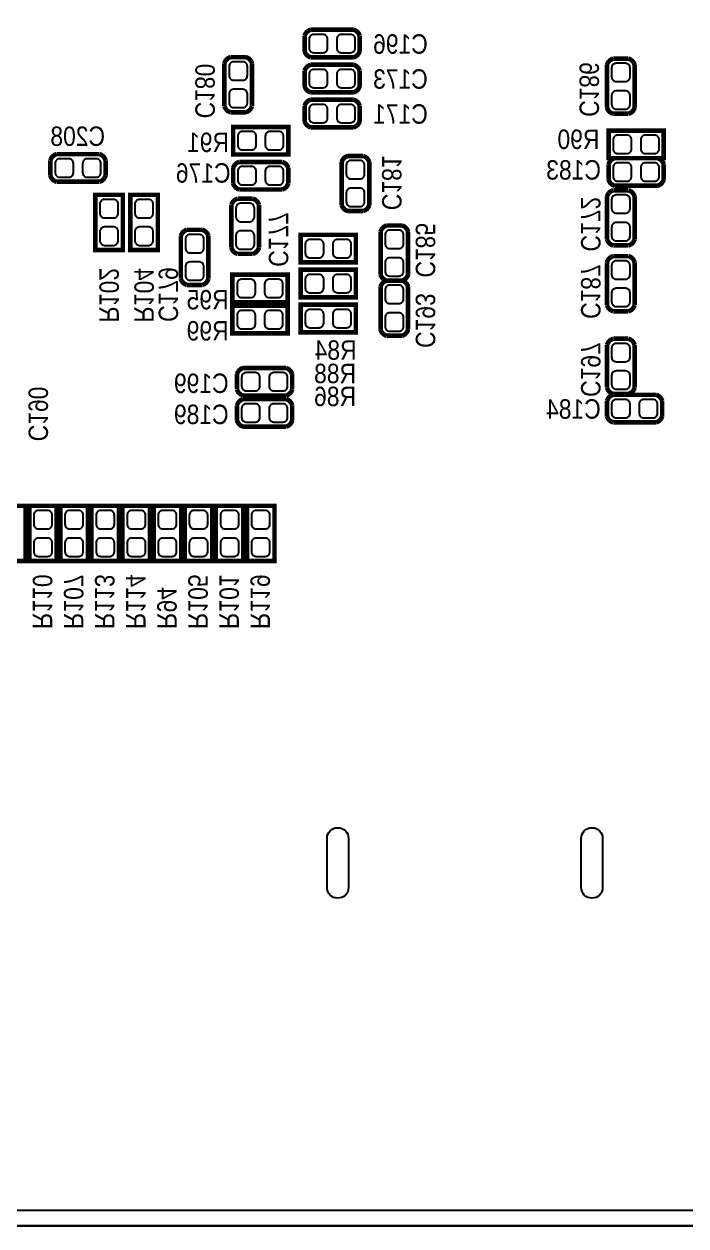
# Model space of a CAD drawing. Extents: x 35 to 230, y 10 to 165.
# Drawn here: x 57.3 to 78.93, y 10 to 49.26 of the extents above; entities that cross this region are included whole.
import ezdxf

# ---------------------------------------------------------------- set-up
doc = ezdxf.new("R2010")
doc.units = 0
for name, color, linetype in [('BG_OUTLINE', 254, 'CONTINUOUS'), ('PG_SILKSCREEN_BOTTOM', 254, 'CONTINUOUS'), ('PIN_SOLDERMASK_BOTTOM', 85, 'CONTINUOUS'), ('RD_SILKSCREEN_BOTTOM', 142, 'CONTINUOUS'), ('RKI_ALL', 43, 'CONTINUOUS')]:
    doc.layers.add(name, color=color, linetype=linetype)

msp = doc.modelspace()

# ---------------------------------------------------------------- linework, layer by layer
at = {"layer": 'BG_OUTLINE'}
msp.add_lwpolyline([(35, 12), (35, 121.6358, -0.414214), (37.286, 123.9218), (41.2, 123.9218), (41.2, 157.5018), (37.286, 157.5018, -0.414214), (35, 159.7878), (35, 163, -0.414214), (37, 165), (228, 165, -0.414214), (230, 163), (230, 12, -0.414214), (228, 10), (37, 10, -0.414214)], format="xyb", close=True, dxfattribs=at)
for points in [[(228, 10), (37, 10)], [(37, 10), (228, 10)]]:
    msp.add_lwpolyline(points, dxfattribs=at)
at = {"layer": 'PG_SILKSCREEN_BOTTOM', "const_width": 0.15}
for points in [[(66.469, 48.8747, -0.265564), (66.669, 49.0747), (68.069, 49.0747, -0.265564), (68.269, 48.8747), (68.269, 48.3747, -0.265564), (68.069, 48.1747), (66.669, 48.1747, -0.265564), (66.469, 48.3747)], [(64.55, 48.18, -0.265564), (64.75, 47.98), (64.75, 46.58, -0.265564), (64.55, 46.38), (64.05, 46.38, -0.265564), (63.85, 46.58), (63.85, 47.98, -0.265564), (64.05, 48.18)], [(66.469, 47.7317, -0.265564), (66.669, 47.9317), (68.069, 47.9317, -0.265564), (68.269, 47.7317), (68.269, 47.2317, -0.265564), (68.069, 47.0317), (66.669, 47.0317, -0.265564), (66.469, 47.2317)], [(77.05, 48.13, -0.265564), (77.25, 47.93), (77.25, 46.53, -0.265564), (77.05, 46.33), (76.55, 46.33, -0.265564), (76.35, 46.53), (76.35, 47.93, -0.265564), (76.55, 48.13)], [(66.469, 46.5887, -0.265564), (66.669, 46.7887), (68.069, 46.7887, -0.265564), (68.269, 46.5887), (68.269, 46.0887, -0.265564), (68.069, 45.8887), (66.669, 45.8887, -0.265564), (66.469, 46.0887)], [(58.166, 44.8107, -0.265564), (58.366, 45.0107), (59.766, 45.0107, -0.265564), (59.966, 44.8107), (59.966, 44.3107, -0.265564), (59.766, 44.1107), (58.366, 44.1107, -0.265564), (58.166, 44.3107)], [(65.935, 44.0567, -0.265564), (65.735, 43.8567), (64.335, 43.8567, -0.265564), (64.135, 44.0567), (64.135, 44.5567, -0.265564), (64.335, 44.7567), (65.735, 44.7567, -0.265564), (65.935, 44.5567)], [(67.881, 43.1527, -0.265564), (67.681, 43.3527), (67.681, 44.7527, -0.265564), (67.881, 44.9527), (68.381, 44.9527, -0.265564), (68.581, 44.7527), (68.581, 43.3527, -0.265564), (68.381, 43.1527)], [(78.2, 44.18, -0.265564), (78, 43.98), (76.6, 43.98, -0.265564), (76.4, 44.18), (76.4, 44.68, -0.265564), (76.6, 44.88), (78, 44.88, -0.265564), (78.2, 44.68)], [(64.777, 43.5557, -0.265564), (64.977, 43.3557), (64.977, 41.9557, -0.265564), (64.777, 41.7557), (64.277, 41.7557, -0.265564), (64.077, 41.9557), (64.077, 43.3557, -0.265564), (64.277, 43.5557)], [(77.05, 43.83, -0.265564), (77.25, 43.63), (77.25, 42.23, -0.265564), (77.05, 42.03), (76.55, 42.03, -0.265564), (76.35, 42.23), (76.35, 43.63, -0.265564), (76.55, 43.83)], [(62.626, 40.7397, -0.265564), (62.426, 40.9397), (62.426, 42.3397, -0.265564), (62.626, 42.5397), (63.126, 42.5397, -0.265564), (63.326, 42.3397), (63.326, 40.9397, -0.265564), (63.126, 40.7397)], [(69.15, 40.88, -0.265564), (68.95, 41.08), (68.95, 42.48, -0.265564), (69.15, 42.68), (69.65, 42.68, -0.265564), (69.85, 42.48), (69.85, 41.08, -0.265564), (69.65, 40.88)], [(77.05, 41.68, -0.265564), (77.25, 41.48), (77.25, 40.08, -0.265564), (77.05, 39.88), (76.55, 39.88, -0.265564), (76.35, 40.08), (76.35, 41.48, -0.265564), (76.55, 41.68)], [(69.65, 40.88, -0.265564), (69.85, 40.68), (69.85, 39.28, -0.265564), (69.65, 39.08), (69.15, 39.08, -0.265564), (68.95, 39.28), (68.95, 40.68, -0.265564), (69.15, 40.88)], [(77.05, 38.98, -0.265564), (77.25, 38.78), (77.25, 37.38, -0.265564), (77.05, 37.18), (76.55, 37.18, -0.265564), (76.35, 37.38), (76.35, 38.78, -0.265564), (76.55, 38.98)], [(66.062, 37.3257, -0.265564), (65.862, 37.1257), (64.462, 37.1257, -0.265564), (64.262, 37.3257), (64.262, 37.8257, -0.265564), (64.462, 38.0257), (65.862, 38.0257, -0.265564), (66.062, 37.8257)], [(66.062, 36.3097, -0.265564), (65.862, 36.1097), (64.462, 36.1097, -0.265564), (64.262, 36.3097), (64.262, 36.8097, -0.265564), (64.462, 37.0097), (65.862, 37.0097, -0.265564), (66.062, 36.8097)], [(78.15, 36.45, -0.265564), (77.95, 36.25), (76.55, 36.25, -0.265564), (76.35, 36.45), (76.35, 36.95, -0.265564), (76.55, 37.15), (77.95, 37.15, -0.265564), (78.15, 36.95)]]:
    msp.add_lwpolyline(points, format="xyb", dxfattribs=at)
for points in [[(66.469, 48.3747), (66.469, 48.8747)], [(64.05, 48.18), (64.55, 48.18)], [(76.55, 48.13), (77.05, 48.13)], [(66.469, 47.2317), (66.469, 47.7317)], [(66.469, 46.0887), (66.469, 46.5887)], [(64.135, 45.2497), (64.135, 44.9997), (65.935, 44.9997), (65.935, 45.8997), (64.135, 45.8997), (64.135, 45.2497)], [(76.4, 45.13), (76.4, 44.88), (78.2, 44.88), (78.2, 45.78), (76.4, 45.78), (76.4, 45.13)], [(58.166, 44.3107), (58.166, 44.8107)], [(65.935, 44.5567), (65.935, 44.0567)], [(78.2, 44.68), (78.2, 44.18)], [(59.882, 43.6827), (59.632, 43.6827), (59.632, 41.8827), (60.532, 41.8827), (60.532, 43.6827), (59.882, 43.6827)], [(61.025, 43.6827), (60.775, 43.6827), (60.775, 41.8827), (61.675, 41.8827), (61.675, 43.6827), (61.025, 43.6827)], [(64.277, 43.5557), (64.777, 43.5557)], [(76.55, 43.83), (77.05, 43.83)], [(68.381, 43.1527), (67.881, 43.1527)], [(68.142, 42.1269), (68.142, 42.3769), (66.342, 42.3769), (66.342, 41.4769), (68.142, 41.4769), (68.142, 42.1269)], [(76.55, 41.68), (77.05, 41.68)], [(66.342, 40.5839), (66.342, 40.3339), (68.142, 40.3339), (68.142, 41.2339), (66.342, 41.2339), (66.342, 40.5839)], [(65.912, 40.8237), (65.912, 41.0737), (64.112, 41.0737), (64.112, 40.1737), (65.912, 40.1737), (65.912, 40.8237)], [(69.65, 40.88), (69.15, 40.88)], [(69.15, 40.88), (69.65, 40.88)], [(63.126, 40.7397), (62.626, 40.7397)], [(65.912, 39.8077), (65.912, 40.0577), (64.112, 40.0577), (64.112, 39.1577), (65.912, 39.1577), (65.912, 39.8077)], [(68.142, 39.8409), (68.142, 40.0909), (66.342, 40.0909), (66.342, 39.1909), (68.142, 39.1909), (68.142, 39.8409)], [(76.55, 38.98), (77.05, 38.98)], [(66.062, 37.8257), (66.062, 37.3257)], [(78.15, 36.95), (78.15, 36.45)], [(66.062, 36.8097), (66.062, 36.3097)], [(57.107, 31.7227), (57.357, 31.7227), (57.357, 33.5227), (56.457, 33.5227), (56.457, 31.7227), (57.107, 31.7227)], [(58.123, 31.7227), (58.373, 31.7227), (58.373, 33.5227), (57.473, 33.5227), (57.473, 31.7227), (58.123, 31.7227)], [(59.139, 31.7227), (59.389, 31.7227), (59.389, 33.5227), (58.489, 33.5227), (58.489, 31.7227), (59.139, 31.7227)], [(60.155, 31.7227), (60.405, 31.7227), (60.405, 33.5227), (59.505, 33.5227), (59.505, 31.7227), (60.155, 31.7227)], [(61.171, 31.7227), (61.421, 31.7227), (61.421, 33.5227), (60.521, 33.5227), (60.521, 31.7227), (61.171, 31.7227)], [(62.187, 31.7227), (62.437, 31.7227), (62.437, 33.5227), (61.537, 33.5227), (61.537, 31.7227), (62.187, 31.7227)], [(63.203, 31.7227), (63.453, 31.7227), (63.453, 33.5227), (62.553, 33.5227), (62.553, 31.7227), (63.203, 31.7227)], [(64.219, 31.7227), (64.469, 31.7227), (64.469, 33.5227), (63.569, 33.5227), (63.569, 31.7227), (64.219, 31.7227)], [(65.235, 31.7227), (65.485, 31.7227), (65.485, 33.5227), (64.585, 33.5227), (64.585, 31.7227), (65.235, 31.7227)]]:
    msp.add_lwpolyline(points, dxfattribs=at)
at = {"layer": 'PIN_SOLDERMASK_BOTTOM'}
for points in [[(66.769, 48.3247), (67.069, 48.3247, 0.414214), (67.219, 48.4747), (67.219, 48.7747, 0.414214), (67.069, 48.9247), (66.769, 48.9247, 0.414214), (66.619, 48.7747), (66.619, 48.4747, 0.414214)], [(67.669, 48.3247), (67.969, 48.3247, 0.414214), (68.119, 48.4747), (68.119, 48.7747, 0.414214), (67.969, 48.9247), (67.669, 48.9247, 0.414214), (67.519, 48.7747), (67.519, 48.4747, 0.414214)], [(64, 47.88), (64, 47.58, 0.414214), (64.15, 47.43), (64.45, 47.43, 0.414214), (64.6, 47.58), (64.6, 47.88, 0.414214), (64.45, 48.03), (64.15, 48.03, 0.414214)], [(76.5, 47.83), (76.5, 47.53, 0.414214), (76.65, 47.38), (76.95, 47.38, 0.414214), (77.1, 47.53), (77.1, 47.83, 0.414214), (76.95, 47.98), (76.65, 47.98, 0.414214)], [(66.769, 47.1817), (67.069, 47.1817, 0.414214), (67.219, 47.3317), (67.219, 47.6317, 0.414214), (67.069, 47.7817), (66.769, 47.7817, 0.414214), (66.619, 47.6317), (66.619, 47.3317, 0.414214)], [(67.669, 47.1817), (67.969, 47.1817, 0.414214), (68.119, 47.3317), (68.119, 47.6317, 0.414214), (67.969, 47.7817), (67.669, 47.7817, 0.414214), (67.519, 47.6317), (67.519, 47.3317, 0.414214)], [(64, 46.98), (64, 46.68, 0.414214), (64.15, 46.53), (64.45, 46.53, 0.414214), (64.6, 46.68), (64.6, 46.98, 0.414214), (64.45, 47.13), (64.15, 47.13, 0.414214)], [(76.5, 46.93), (76.5, 46.63, 0.414214), (76.65, 46.48), (76.95, 46.48, 0.414214), (77.1, 46.63), (77.1, 46.93, 0.414214), (76.95, 47.08), (76.65, 47.08, 0.414214)], [(66.769, 46.0387), (67.069, 46.0387, 0.414214), (67.219, 46.1887), (67.219, 46.4887, 0.414214), (67.069, 46.6387), (66.769, 46.6387, 0.414214), (66.619, 46.4887), (66.619, 46.1887, 0.414214)], [(67.669, 46.0387), (67.969, 46.0387, 0.414214), (68.119, 46.1887), (68.119, 46.4887, 0.414214), (67.969, 46.6387), (67.669, 46.6387, 0.414214), (67.519, 46.4887), (67.519, 46.1887, 0.414214)], [(64.735, 45.7497), (64.435, 45.7497, 0.414214), (64.285, 45.5997), (64.285, 45.2997, 0.414214), (64.435, 45.1497), (64.735, 45.1497, 0.414214), (64.885, 45.2997), (64.885, 45.5997, 0.414214)], [(65.635, 45.7497), (65.335, 45.7497, 0.414214), (65.185, 45.5997), (65.185, 45.2997, 0.414214), (65.335, 45.1497), (65.635, 45.1497, 0.414214), (65.785, 45.2997), (65.785, 45.5997, 0.414214)], [(77, 45.63), (76.7, 45.63, 0.414214), (76.55, 45.48), (76.55, 45.18, 0.414214), (76.7, 45.03), (77, 45.03, 0.414214), (77.15, 45.18), (77.15, 45.48, 0.414214)], [(77.9, 45.63), (77.6, 45.63, 0.414214), (77.45, 45.48), (77.45, 45.18, 0.414214), (77.6, 45.03), (77.9, 45.03, 0.414214), (78.05, 45.18), (78.05, 45.48, 0.414214)], [(58.466, 44.2607), (58.766, 44.2607, 0.414214), (58.916, 44.4107), (58.916, 44.7107, 0.414214), (58.766, 44.8607), (58.466, 44.8607, 0.414214), (58.316, 44.7107), (58.316, 44.4107, 0.414214)], [(59.366, 44.2607), (59.666, 44.2607, 0.414214), (59.816, 44.4107), (59.816, 44.7107, 0.414214), (59.666, 44.8607), (59.366, 44.8607, 0.414214), (59.216, 44.7107), (59.216, 44.4107, 0.414214)], [(68.431, 44.3527), (68.431, 44.6527, 0.414214), (68.281, 44.8027), (67.981, 44.8027, 0.414214), (67.831, 44.6527), (67.831, 44.3527, 0.414214), (67.981, 44.2027), (68.281, 44.2027, 0.414214)], [(64.735, 44.6067), (64.435, 44.6067, 0.414214), (64.285, 44.4567), (64.285, 44.1567, 0.414214), (64.435, 44.0067), (64.735, 44.0067, 0.414214), (64.885, 44.1567), (64.885, 44.4567, 0.414214)], [(65.635, 44.6067), (65.335, 44.6067, 0.414214), (65.185, 44.4567), (65.185, 44.1567, 0.414214), (65.335, 44.0067), (65.635, 44.0067, 0.414214), (65.785, 44.1567), (65.785, 44.4567, 0.414214)], [(77, 44.73), (76.7, 44.73, 0.414214), (76.55, 44.58), (76.55, 44.28, 0.414214), (76.7, 44.13), (77, 44.13, 0.414214), (77.15, 44.28), (77.15, 44.58, 0.414214)], [(77.9, 44.73), (77.6, 44.73, 0.414214), (77.45, 44.58), (77.45, 44.28, 0.414214), (77.6, 44.13), (77.9, 44.13, 0.414214), (78.05, 44.28), (78.05, 44.58, 0.414214)], [(68.431, 43.4527), (68.431, 43.7527, 0.414214), (68.281, 43.9027), (67.981, 43.9027, 0.414214), (67.831, 43.7527), (67.831, 43.4527, 0.414214), (67.981, 43.3027), (68.281, 43.3027, 0.414214)], [(76.5, 43.53), (76.5, 43.23, 0.414214), (76.65, 43.08), (76.95, 43.08, 0.414214), (77.1, 43.23), (77.1, 43.53, 0.414214), (76.95, 43.68), (76.65, 43.68, 0.414214)], [(60.382, 43.0827), (60.382, 43.3827, 0.414214), (60.232, 43.5327), (59.932, 43.5327, 0.414214), (59.782, 43.3827), (59.782, 43.0827, 0.414214), (59.932, 42.9327), (60.232, 42.9327, 0.414214)], [(61.525, 43.0827), (61.525, 43.3827, 0.414214), (61.375, 43.5327), (61.075, 43.5327, 0.414214), (60.925, 43.3827), (60.925, 43.0827, 0.414214), (61.075, 42.9327), (61.375, 42.9327, 0.414214)], [(64.227, 43.2557), (64.227, 42.9557, 0.414214), (64.377, 42.8057), (64.677, 42.8057, 0.414214), (64.827, 42.9557), (64.827, 43.2557, 0.414214), (64.677, 43.4057), (64.377, 43.4057, 0.414214)], [(60.382, 42.1827), (60.382, 42.4827, 0.414214), (60.232, 42.6327), (59.932, 42.6327, 0.414214), (59.782, 42.4827), (59.782, 42.1827, 0.414214), (59.932, 42.0327), (60.232, 42.0327, 0.414214)], [(61.525, 42.1827), (61.525, 42.4827, 0.414214), (61.375, 42.6327), (61.075, 42.6327, 0.414214), (60.925, 42.4827), (60.925, 42.1827, 0.414214), (61.075, 42.0327), (61.375, 42.0327, 0.414214)], [(64.227, 42.3557), (64.227, 42.0557, 0.414214), (64.377, 41.9057), (64.677, 41.9057, 0.414214), (64.827, 42.0557), (64.827, 42.3557, 0.414214), (64.677, 42.5057), (64.377, 42.5057, 0.414214)], [(69.7, 42.08), (69.7, 42.38, 0.414214), (69.55, 42.53), (69.25, 42.53, 0.414214), (69.1, 42.38), (69.1, 42.08, 0.414214), (69.25, 41.93), (69.55, 41.93, 0.414214)], [(76.5, 42.63), (76.5, 42.33, 0.414214), (76.65, 42.18), (76.95, 42.18, 0.414214), (77.1, 42.33), (77.1, 42.63, 0.414214), (76.95, 42.78), (76.65, 42.78, 0.414214)], [(63.176, 41.9397), (63.176, 42.2397, 0.414214), (63.026, 42.3897), (62.726, 42.3897, 0.414214), (62.576, 42.2397), (62.576, 41.9397, 0.414214), (62.726, 41.7897), (63.026, 41.7897, 0.414214)], [(66.642, 41.6269), (66.942, 41.6269, 0.414214), (67.092, 41.7769), (67.092, 42.0769, 0.414214), (66.942, 42.2269), (66.642, 42.2269, 0.414214), (66.492, 42.0769), (66.492, 41.7769, 0.414214)], [(67.542, 41.6269), (67.842, 41.6269, 0.414214), (67.992, 41.7769), (67.992, 42.0769, 0.414214), (67.842, 42.2269), (67.542, 42.2269, 0.414214), (67.392, 42.0769), (67.392, 41.7769, 0.414214)], [(69.7, 41.18), (69.7, 41.48, 0.414214), (69.55, 41.63), (69.25, 41.63, 0.414214), (69.1, 41.48), (69.1, 41.18, 0.414214), (69.25, 41.03), (69.55, 41.03, 0.414214)], [(63.176, 41.0397), (63.176, 41.3397, 0.414214), (63.026, 41.4897), (62.726, 41.4897, 0.414214), (62.576, 41.3397), (62.576, 41.0397, 0.414214), (62.726, 40.8897), (63.026, 40.8897, 0.414214)], [(76.5, 41.38), (76.5, 41.08, 0.414214), (76.65, 40.93), (76.95, 40.93, 0.414214), (77.1, 41.08), (77.1, 41.38, 0.414214), (76.95, 41.53), (76.65, 41.53, 0.414214)], [(64.412, 40.3237), (64.712, 40.3237, 0.414214), (64.862, 40.4737), (64.862, 40.7737, 0.414214), (64.712, 40.9237), (64.412, 40.9237, 0.414214), (64.262, 40.7737), (64.262, 40.4737, 0.414214)], [(65.312, 40.3237), (65.612, 40.3237, 0.414214), (65.762, 40.4737), (65.762, 40.7737, 0.414214), (65.612, 40.9237), (65.312, 40.9237, 0.414214), (65.162, 40.7737), (65.162, 40.4737, 0.414214)], [(66.942, 41.0839), (66.642, 41.0839, 0.414214), (66.492, 40.9339), (66.492, 40.6339, 0.414214), (66.642, 40.4839), (66.942, 40.4839, 0.414214), (67.092, 40.6339), (67.092, 40.9339, 0.414214)], [(67.842, 41.0839), (67.542, 41.0839, 0.414214), (67.392, 40.9339), (67.392, 40.6339, 0.414214), (67.542, 40.4839), (67.842, 40.4839, 0.414214), (67.992, 40.6339), (67.992, 40.9339, 0.414214)], [(69.1, 40.58), (69.1, 40.28, 0.414214), (69.25, 40.13), (69.55, 40.13, 0.414214), (69.7, 40.28), (69.7, 40.58, 0.414214), (69.55, 40.73), (69.25, 40.73, 0.414214)], [(76.5, 40.48), (76.5, 40.18, 0.414214), (76.65, 40.03), (76.95, 40.03, 0.414214), (77.1, 40.18), (77.1, 40.48, 0.414214), (76.95, 40.63), (76.65, 40.63, 0.414214)], [(64.412, 39.3077), (64.712, 39.3077, 0.414214), (64.862, 39.4577), (64.862, 39.7577, 0.414214), (64.712, 39.9077), (64.412, 39.9077, 0.414214), (64.262, 39.7577), (64.262, 39.4577, 0.414214)], [(65.312, 39.3077), (65.612, 39.3077, 0.414214), (65.762, 39.4577), (65.762, 39.7577, 0.414214), (65.612, 39.9077), (65.312, 39.9077, 0.414214), (65.162, 39.7577), (65.162, 39.4577, 0.414214)], [(66.642, 39.3409), (66.942, 39.3409, 0.414214), (67.092, 39.4909), (67.092, 39.7909, 0.414214), (66.942, 39.9409), (66.642, 39.9409, 0.414214), (66.492, 39.7909), (66.492, 39.4909, 0.414214)], [(67.542, 39.3409), (67.842, 39.3409, 0.414214), (67.992, 39.4909), (67.992, 39.7909, 0.414214), (67.842, 39.9409), (67.542, 39.9409, 0.414214), (67.392, 39.7909), (67.392, 39.4909, 0.414214)], [(69.1, 39.68), (69.1, 39.38, 0.414214), (69.25, 39.23), (69.55, 39.23, 0.414214), (69.7, 39.38), (69.7, 39.68, 0.414214), (69.55, 39.83), (69.25, 39.83, 0.414214)], [(76.5, 38.68), (76.5, 38.38, 0.414214), (76.65, 38.23), (76.95, 38.23, 0.414214), (77.1, 38.38), (77.1, 38.68, 0.414214), (76.95, 38.83), (76.65, 38.83, 0.414214)], [(64.862, 37.8757), (64.562, 37.8757, 0.414214), (64.412, 37.7257), (64.412, 37.4257, 0.414214), (64.562, 37.2757), (64.862, 37.2757, 0.414214), (65.012, 37.4257), (65.012, 37.7257, 0.414214)], [(65.762, 37.8757), (65.462, 37.8757, 0.414214), (65.312, 37.7257), (65.312, 37.4257, 0.414214), (65.462, 37.2757), (65.762, 37.2757, 0.414214), (65.912, 37.4257), (65.912, 37.7257, 0.414214)], [(76.5, 37.78), (76.5, 37.48, 0.414214), (76.65, 37.33), (76.95, 37.33, 0.414214), (77.1, 37.48), (77.1, 37.78, 0.414214), (76.95, 37.93), (76.65, 37.93, 0.414214)], [(76.95, 37), (76.65, 37, 0.414214), (76.5, 36.85), (76.5, 36.55, 0.414214), (76.65, 36.4), (76.95, 36.4, 0.414214), (77.1, 36.55), (77.1, 36.85, 0.414214)], [(77.85, 37), (77.55, 37, 0.414214), (77.4, 36.85), (77.4, 36.55, 0.414214), (77.55, 36.4), (77.85, 36.4, 0.414214), (78, 36.55), (78, 36.85, 0.414214)], [(64.862, 36.8597), (64.562, 36.8597, 0.414214), (64.412, 36.7097), (64.412, 36.4097, 0.414214), (64.562, 36.2597), (64.862, 36.2597, 0.414214), (65.012, 36.4097), (65.012, 36.7097, 0.414214)], [(65.762, 36.8597), (65.462, 36.8597, 0.414214), (65.312, 36.7097), (65.312, 36.4097, 0.414214), (65.462, 36.2597), (65.762, 36.2597, 0.414214), (65.912, 36.4097), (65.912, 36.7097, 0.414214)], [(57.623, 33.2227), (57.623, 32.9227, 0.414214), (57.773, 32.7727), (58.073, 32.7727, 0.414214), (58.223, 32.9227), (58.223, 33.2227, 0.414214), (58.073, 33.3727), (57.773, 33.3727, 0.414214)], [(58.639, 33.2227), (58.639, 32.9227, 0.414214), (58.789, 32.7727), (59.089, 32.7727, 0.414214), (59.239, 32.9227), (59.239, 33.2227, 0.414214), (59.089, 33.3727), (58.789, 33.3727, 0.414214)], [(59.655, 33.2227), (59.655, 32.9227, 0.414214), (59.805, 32.7727), (60.105, 32.7727, 0.414214), (60.255, 32.9227), (60.255, 33.2227, 0.414214), (60.105, 33.3727), (59.805, 33.3727, 0.414214)], [(60.671, 33.2227), (60.671, 32.9227, 0.414214), (60.821, 32.7727), (61.121, 32.7727, 0.414214), (61.271, 32.9227), (61.271, 33.2227, 0.414214), (61.121, 33.3727), (60.821, 33.3727, 0.414214)], [(61.687, 33.2227), (61.687, 32.9227, 0.414214), (61.837, 32.7727), (62.137, 32.7727, 0.414214), (62.287, 32.9227), (62.287, 33.2227, 0.414214), (62.137, 33.3727), (61.837, 33.3727, 0.414214)], [(62.703, 33.2227), (62.703, 32.9227, 0.414214), (62.853, 32.7727), (63.153, 32.7727, 0.414214), (63.303, 32.9227), (63.303, 33.2227, 0.414214), (63.153, 33.3727), (62.853, 33.3727, 0.414214)], [(63.719, 33.2227), (63.719, 32.9227, 0.414214), (63.869, 32.7727), (64.169, 32.7727, 0.414214), (64.319, 32.9227), (64.319, 33.2227, 0.414214), (64.169, 33.3727), (63.869, 33.3727, 0.414214)], [(64.735, 33.2227), (64.735, 32.9227, 0.414214), (64.885, 32.7727), (65.185, 32.7727, 0.414214), (65.335, 32.9227), (65.335, 33.2227, 0.414214), (65.185, 33.3727), (64.885, 33.3727, 0.414214)], [(57.623, 32.3227), (57.623, 32.0227, 0.414214), (57.773, 31.8727), (58.073, 31.8727, 0.414214), (58.223, 32.0227), (58.223, 32.3227, 0.414214), (58.073, 32.4727), (57.773, 32.4727, 0.414214)], [(58.639, 32.3227), (58.639, 32.0227, 0.414214), (58.789, 31.8727), (59.089, 31.8727, 0.414214), (59.239, 32.0227), (59.239, 32.3227, 0.414214), (59.089, 32.4727), (58.789, 32.4727, 0.414214)], [(59.655, 32.3227), (59.655, 32.0227, 0.414214), (59.805, 31.8727), (60.105, 31.8727, 0.414214), (60.255, 32.0227), (60.255, 32.3227, 0.414214), (60.105, 32.4727), (59.805, 32.4727, 0.414214)], [(60.671, 32.3227), (60.671, 32.0227, 0.414214), (60.821, 31.8727), (61.121, 31.8727, 0.414214), (61.271, 32.0227), (61.271, 32.3227, 0.414214), (61.121, 32.4727), (60.821, 32.4727, 0.414214)], [(61.687, 32.3227), (61.687, 32.0227, 0.414214), (61.837, 31.8727), (62.137, 31.8727, 0.414214), (62.287, 32.0227), (62.287, 32.3227, 0.414214), (62.137, 32.4727), (61.837, 32.4727, 0.414214)], [(62.703, 32.3227), (62.703, 32.0227, 0.414214), (62.853, 31.8727), (63.153, 31.8727, 0.414214), (63.303, 32.0227), (63.303, 32.3227, 0.414214), (63.153, 32.4727), (62.853, 32.4727, 0.414214)], [(63.719, 32.3227), (63.719, 32.0227, 0.414214), (63.869, 31.8727), (64.169, 31.8727, 0.414214), (64.319, 32.0227), (64.319, 32.3227, 0.414214), (64.169, 32.4727), (63.869, 32.4727, 0.414214)], [(64.735, 32.3227), (64.735, 32.0227, 0.414214), (64.885, 31.8727), (65.185, 31.8727, 0.414214), (65.335, 32.0227), (65.335, 32.3227, 0.414214), (65.185, 32.4727), (64.885, 32.4727, 0.414214)], [(67.9044, 22.6569), (67.9044, 21.0567, -1), (67.2034, 21.0567), (67.2034, 22.6569, -1)], [(76.2052, 22.6569), (76.2052, 21.0567, -1), (75.5042, 21.0567), (75.5042, 22.6569, -1)]]:
    msp.add_lwpolyline(points, format="xyb", close=True, dxfattribs=at)
at = {"layer": 'RKI_ALL'}
msp.add_lwpolyline([(35.5, 121.6358, -0.414214), (37.286, 123.4218), (41.7, 123.4218), (41.7, 158.0018), (37.286, 158.0018, -0.414214), (35.5, 159.7878), (35.5, 163, -0.414214), (37, 164.5), (228, 164.5, -0.414214), (229.5, 163), (229.5, 12, -0.414214), (228, 10.5), (37, 10.5, -0.414214), (35.5, 12)], format="xyb", close=True, dxfattribs=at)

# ---------------------------------------------------------------- texts
at = {"layer": 'RD_SILKSCREEN_BOTTOM', "text_generation_flag": 2, "width": 0.88}
for s, p in [('C196', (70.494, 48.2914)), ('C173', (70.494, 47.1484)), ('C171', (70.494, 46.0054)), ('C208', (59.95, 45.28)), ('R91', (64, 45.08)), ('R90', (76.1, 45.18)), ('C183', (76.15, 44.18)), ('C176', (64.05, 44.08)), ('R95', (63.987, 39.9404)), ('R99', (63.987, 38.9244)), ('R84', (68.167, 38.2936)), ('R88', (68.15, 37.53)), ('C199', (63.987, 37.209)), ('R86', (68.15, 36.78)), ('C184', (76.144, 36.3703)), ('C189', (63.987, 36.193))]:
    msp.add_text(s, height=0.635, dxfattribs=at).set_placement(p)
for s, p in [('C180', (62.9, 46.18)), ('C186', (75.45, 46.23)), ('C181', (69, 43.18)), ('C172', (75.5, 41.83)), ('C177', (65.3, 41.33)), ('C185', (70.1, 40.98)), ('R102', (59.7653, 39.5077)), ('R104', (60.9083, 39.5077)), ('C179', (61.7, 39.53)), ('C187', (75.5, 39.63)), ('C193', (70.1, 38.68)), ('C197', (75.5, 37.08)), ('C190', (57.45, 35.63)), ('R110', (57.5897, 29.4977)), ('R107', (58.6057, 29.4977)), ('R113', (59.6217, 29.4977)), ('R114', (60.6377, 29.4977)), ('R105', (62.6697, 29.4977)), ('R101', (63.6857, 29.4977)), ('R119', (64.7017, 29.4977)), ('R94', (61.6537, 29.4977))]:
    msp.add_text(s, height=0.635, rotation=270, dxfattribs=at).set_placement(p)

doc.saveas('drawing.dxf')
